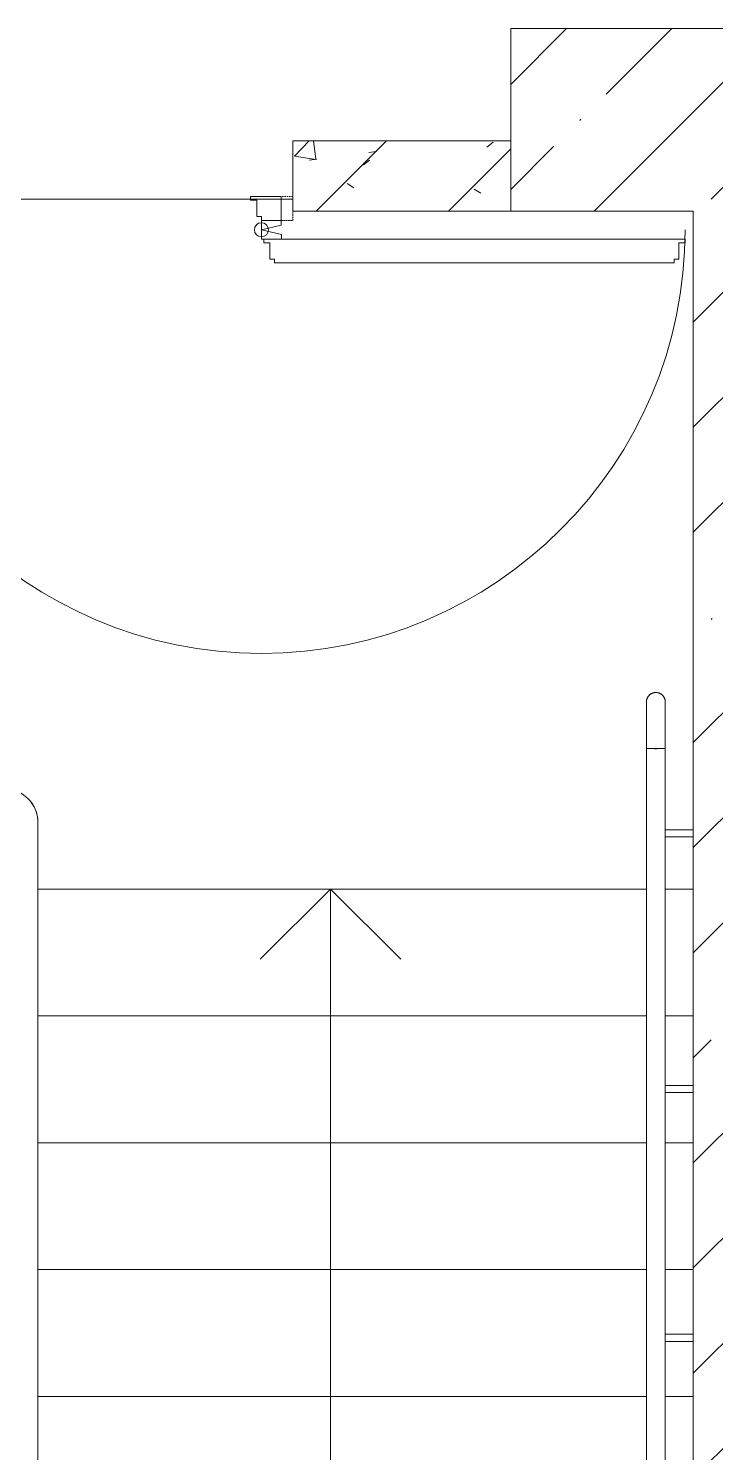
# Model space of a CAD drawing. Header units: millimetres. Extents: x -515342 to 330399, y -224905 to 507333.
# Drawn here: x -286847 to -285379, y 379387 to 382429 of the extents above; entities that cross this region are included whole.
import ezdxf

# ---------------------------------------------------------------- set-up
doc = ezdxf.new("R2010")
doc.units = ezdxf.units.MM
doc.linetypes.add('ASVP_Невидимые', pattern=[5, 3, -2])
for name, color, linetype, lineweight in [('Двери', 7, 'Continuous', 0), ('Лестницы', 7, 'Continuous', 0), ('Ограждение', 7, 'Continuous', 0), ('Перекрытие', 7, 'Continuous', 0), ('Стены внутренние', 7, 'Continuous', 0), ('Стены несущие', 7, 'Continuous', 0), ('Стены перегородки', 7, 'Continuous', 0), ('Стрелки вверх', 7, 'Continuous', 0)]:
    doc.layers.add(name, color=color, linetype=linetype, lineweight=lineweight)
pattern_1 = [(45, (-374461.9, 375834.5), (-224.5064, 224.5064), []), (45, (-374237.38, 375834.5), (-224.5064, 224.5064), [396.875, -79.375, 3.353, -76.022])]

# ---------------------------------------------------------------- blocks, each defined once
blk = doc.blocks.new('Тип перил - Перила_Внутренний_-10018342-О_АР_П_4__10_050_План 4 этажа')
at = {"layer": 'Ограждение'}
for p, q in [((88935, 5056.5), (88935, 4768.7)), ((88952.7, 5056.5), (88957.3, 5056.5)), ((88975, 4768.7), (88975, 5056.5)), ((88935, 4754.8), (88935, 2875.5)), ((88975, 2875.5), (88975, 4754.8))]:
    blk.add_line(p, q, dxfattribs=at)
at = {"layer": 'Ограждение', "flags": 128}
for points in [[(88935, 4768.7), (88935, 4767.5), (88935, 4766.3), (88935, 4765.1), (88935, 4763.9), (88935, 4762.8), (88935, 4761.6), (88935, 4760.4), (88935, 4759.3), (88935, 4758.2), (88935, 4757), (88935, 4755.9), (88935, 4754.9), (88935, 4754.8)], [(88975, 4754.8), (88975, 4755.9), (88975, 4757), (88975, 4758.1), (88975, 4759.3), (88975, 4760.4), (88975, 4761.6), (88975, 4762.7), (88975, 4763.9), (88975, 4765.1), (88975, 4766.3), (88975, 4767.5), (88975, 4768.7), (88975, 4768.7)]]:
    blk.add_lwpolyline(points, dxfattribs=at)
blk = doc.blocks.new('Тип перил - АР_Ограждение_Ограничение_Дуга D40_расстояние между поручнями 200-140673-О_АР_П_4__10_050_План 4 этажа')
at = {"layer": 'Ограждение'}
for p, q in [((0, 0), (0, 2.3)), ((0, -2.3), (0, 0))]:
    blk.add_line(p, q, dxfattribs=at)
at = {"layer": 'Ограждение', "flags": 128}
for points in [[(0, 20), (4, 20), (8, 20), (12, 20), (15.9, 20), (19.9, 20), (23.8, 20), (27.6, 20), (31.5, 20), (35.2, 20), (38.9, 20), (42.6, 20), (46.2, 20), (49.7, 20), (53.1, 20), (56.5, 20), (59.7, 20), (62.9, 20), (65.9, 20), (68.9, 20), (71.7, 20), (74.5, 20), (77.1, 20), (79.6, 20), (81.9, 20), (84.1, 20), (86.2, 20), (88.2, 20), (90, 20), (91.7, 20), (93.2, 20), (94.6, 20), (95.8, 20), (96.9, 20), (97.8, 20), (98.5, 20), (99.1, 20), (99.6, 20), (99.9, 20), (100, 20), (100, 20)], [(100, 20), (99.9, 20), (99.7, 20), (99.3, 20), (98.7, 20), (98, 20), (97.1, 20), (96.1, 20), (94.9, 20), (93.6, 20), (92.1, 20), (90.5, 20), (88.7, 20), (86.8, 20), (84.7, 20), (82.5, 20), (80.2, 20), (77.8, 20), (75.2, 20), (72.5, 20), (69.7, 20), (66.7, 20), (63.7, 20), (60.6, 20), (57.4, 20), (54, 20), (50.6, 20), (47.1, 20), (43.6, 20), (39.9, 20), (36.2, 20), (32.5, 20), (28.7, 20), (24.8, 20), (20.9, 20), (17, 20), (13, 20), (9.1, 20), (5.1, 20), (1.1, 20), (0, 20)], [(100, 20), (100.8, 20), (101.6, 19.9), (102.4, 19.9), (103.2, 19.7), (104, 19.6), (104.8, 19.4), (105.5, 19.2), (106.3, 19), (107, 18.7), (107.8, 18.4), (108.5, 18.1), (109.2, 17.7), (109.9, 17.4), (110.6, 16.9), (111.3, 16.5), (111.9, 16), (112.6, 15.6), (113.2, 15), (113.8, 14.5), (114.3, 13.9), (114.9, 13.3), (115.4, 12.7), (115.9, 12.1), (116.4, 11.5), (116.8, 10.8), (117.2, 10.1), (117.6, 9.4), (118, 8.7), (118.3, 8), (118.6, 7.2), (118.9, 6.5), (119.2, 5.7), (119.4, 5), (119.6, 4.2), (119.7, 3.4), (119.8, 2.6), (119.9, 1.8), (120, 1), (120, 0.2), (120, 0)], [(0, -20), (4, -20), (8, -20), (12, -20), (15.9, -20), (19.9, -20), (23.8, -20), (27.6, -20), (31.5, -20), (35.2, -20), (38.9, -20), (42.6, -20), (46.2, -20), (49.7, -20), (53.1, -20), (56.5, -20), (59.7, -20), (62.9, -20), (65.9, -20), (68.9, -20), (71.7, -20), (74.5, -20), (77.1, -20), (79.6, -20), (81.9, -20), (84.1, -20), (86.2, -20), (88.2, -20), (90, -20), (91.7, -20), (93.2, -20), (94.6, -20), (95.8, -20), (96.9, -20), (97.8, -20), (98.5, -20), (99.1, -20), (99.6, -20), (99.9, -20), (100, -20), (100, -20)], [(100, -20), (99.9, -20), (99.7, -20), (99.3, -20), (98.7, -20), (98, -20), (97.1, -20), (96.1, -20), (94.9, -20), (93.6, -20), (92.1, -20), (90.5, -20), (88.7, -20), (86.8, -20), (84.7, -20), (82.5, -20), (80.2, -20), (77.8, -20), (75.2, -20), (72.5, -20), (69.7, -20), (66.7, -20), (63.7, -20), (60.6, -20), (57.4, -20), (54, -20), (50.6, -20), (47.1, -20), (43.6, -20), (39.9, -20), (36.2, -20), (32.5, -20), (28.7, -20), (24.8, -20), (20.9, -20), (17, -20), (13, -20), (9.1, -20), (5.1, -20), (1.1, -20), (0, -20)], [(120, 0), (120, -0.8), (119.9, -1.6), (119.9, -2.4), (119.7, -3.2), (119.6, -4), (119.4, -4.8), (119.2, -5.5), (119, -6.3), (118.7, -7), (118.4, -7.8), (118.1, -8.5), (117.7, -9.2), (117.4, -9.9), (116.9, -10.6), (116.5, -11.3), (116, -11.9), (115.6, -12.6), (115, -13.2), (114.5, -13.8), (113.9, -14.3), (113.3, -14.9), (112.7, -15.4), (112.1, -15.9), (111.5, -16.4), (110.8, -16.8), (110.1, -17.2), (109.4, -17.6), (108.7, -18), (108, -18.3), (107.2, -18.6), (106.5, -18.9), (105.7, -19.2), (105, -19.4), (104.2, -19.6), (103.4, -19.7), (102.6, -19.8), (101.8, -19.9), (101, -20), (100.2, -20), (100, -20)]]:
    blk.add_lwpolyline(points, dxfattribs=at)
blk = doc.blocks.new('Тип перил - Перила_Внутренний_-V74-О_АР_П_4__10_050_План 4 этажа')
at = {"layer": 'Ограждение'}
for p, q in [((88935, 5056.5), (88975, 5056.5)), ((88935, 4768.7), (88935, 5056.5)), ((88975, 4768.7), (88975, 5056.5)), ((88935, 4745.6), (88935, 4768.7)), ((88975, 4745.6), (88975, 4768.7)), ((88935, 1786.3), (88935, 4745.6)), ((88975, 1786.3), (88975, 4745.6))]:
    blk.add_line(p, q, dxfattribs=at)
blk = doc.blocks.new('Элемент ограждения_Опора Г-образная - АР_Ограждение_Опора_D15 высота60 консоль80-V75-О_АР_П_4__10_050_План 4 этажа')
at = {"layer": 'Ограждение'}
for p, q in [((-7.5, 80), (-7.5, 20)), ((7.5, 20), (7.5, 80))]:
    blk.add_line(p, q, dxfattribs=at)
blk = doc.blocks.new('Тип перил - Перила_Внутренний_-10018663-О_АР_П_4__10_050_План 4 этажа')
at = {"layer": 'Ограждение'}
for p, q in [((87635, 4768.7), (87635, 4899.7)), ((87635, 1795.6), (87635, 4754.8))]:
    blk.add_line(p, q, dxfattribs=at)
at = {"layer": 'Ограждение', "flags": 128}
for points in [[(87635, 4899.7), (87634.9, 4902.5), (87634.8, 4905.3), (87634.5, 4908.1), (87634.1, 4910.8), (87633.6, 4913.6), (87633, 4916.3), (87632.3, 4919), (87631.4, 4921.7), (87630.5, 4924.3), (87629.5, 4926.9), (87628.3, 4929.5), (87627.1, 4932), (87625.7, 4934.5), (87624.3, 4936.9), (87622.8, 4939.2), (87621.1, 4941.5), (87619.4, 4943.7), (87617.6, 4945.8), (87615.7, 4947.9), (87613.8, 4949.9)], [(87635, 4754.8), (87635, 4755.9), (87635, 4757), (87635, 4758.1), (87635, 4759.3), (87635, 4760.4), (87635, 4761.6), (87635, 4762.7), (87635, 4763.9), (87635, 4765.1), (87635, 4766.3), (87635, 4767.5), (87635, 4768.7), (87635, 4768.7)]]:
    blk.add_lwpolyline(points, dxfattribs=at)
blk = doc.blocks.new('Тип перил - Перила_Внутренний_-V81-О_АР_П_4__10_050_План 4 этажа')
at = {"layer": 'Ограждение'}
for p, q in [((87635, 4768.7), (87635, 4899.7)), ((87635, 4745.6), (87635, 4768.7)), ((87635, 1786.3), (87635, 4745.6))]:
    blk.add_line(p, q, dxfattribs=at)
blk.add_arc((87565, 4899.7), 70, 0, 90, dxfattribs=at)
blk = doc.blocks.new('Дверь_Алюминиевая_Противопожарная__ТПТ75__2 полотна - АР_Дверь_ТПТ75_1450х2075_h__Средник_EI30_Пр-10663332-О_АР_П_4__10_050_План 4 этажа')
at = {"layer": 'Двери', "lineweight": 18}
for p, q in [((-1564.5, 178), (-1564.5, 186)), ((-710.5, 186), (-1564.5, 186)), ((-710.5, 178), (-710.5, 186)), ((710.5, 178), (710.5, 186)), ((710.5, 186), (1160.5, 186)), ((1160.5, 178), (1160.5, 186)), ((-1574.5, 178), (-1564.5, 178)), ((-1574.5, 178), (-1574.5, 143)), ((-710.5, 178), (-700.5, 178)), ((-700.5, 143), (-700.5, 178)), ((710.5, 178), (700.5, 178)), ((700.5, 143), (700.5, 178)), ((1147.5, 178), (1160.5, 178)), ((1147.5, 178), (1147.5, 143)), ((-1587.5, 135), (-1587.5, 143)), ((-1587.5, 143), (-1574.5, 143)), ((-687.5, 135), (-1587.5, 135)), ((-725.5, 135), (-725.5, 125)), ((-725.5, 125), (-682.5, 115)), ((-700.5, 143), (-687.5, 143)), ((-687.5, 143), (-687.5, 135)), ((-682.5, 135), (-687.5, 135)), ((-682.5, 115), (-682.5, 135)), ((682.5, 115), (682.5, 135)), ((682.5, 135), (687.5, 135)), ((725.5, 125), (682.5, 115)), ((700.5, 143), (687.5, 143)), ((687.5, 143), (687.5, 135)), ((687.5, 135), (1137.5, 135)), ((725.5, 135), (725.5, 125)), ((1137.5, 135), (1137.5, 143)), ((1137.5, 143), (1147.5, 143)), ((-682.5, 115), (-725, 105)), ((-725, 105), (-725, 95)), ((-725, 95), (-682.5, 95)), ((-725, 95), (-725, 44)), ((-682.5, 95), (-682.5, 115)), ((-682.5, 95), (-682.5, 87)), ((682.5, 115), (725, 105)), ((682.5, 95), (682.5, 115)), ((725, 95), (682.5, 95)), ((682.5, 95), (682.5, 87)), ((725, 105), (725, 95)), ((725, 95), (725, 44)), ((-672.5, 87), (-682.5, 87)), ((-672.5, 52), (-672.5, 87)), ((672.5, 87), (682.5, 87)), ((672.5, 52), (672.5, 87)), ((-725, 44), (-659.5, 44)), ((-672.5, 52), (-659.5, 52)), ((-659.5, 44), (-659.5, 52)), ((672.5, 52), (659.5, 52)), ((659.5, 44), (659.5, 52)), ((725, 44), (659.5, 44))]:
    blk.add_line(p, q, dxfattribs=at)
at = {"layer": 'Двери', "linetype": 'ASVP_Невидимые', "lineweight": 18}
for p, q in [((-750, 95), (-750, 75)), ((-725, 95), (-750, 95)), ((725, 95), (750, 95)), ((750, 95), (750, 75)), ((-750, 44), (-725, 44)), ((750, 44), (725, 44))]:
    blk.add_line(p, q, dxfattribs=at)
at = {"layer": 'Двери', "lineweight": 18}
for centre in [(-682.5, 115), (682.5, 115.2)]:
    blk.add_circle(centre, 15, dxfattribs=at)
for centre, radius, start in [((-682.5, 115), 905, 0), ((682.5, 115), 483.2, 360)]:
    blk.add_arc(centre, radius, start, 180, dxfattribs=at)

msp = doc.modelspace()

# ---------------------------------------------------------------- hatches: boundary and pattern name
at = {"layer": 'Стены внутренние'}
h = msp.add_hatch(dxfattribs=at)
h.set_pattern_fill('FP_1', color=256, style=0, pattern_type=2)
h.set_pattern_definition(pattern_1)
h.paths.add_polyline_path([(-285036.8897, 382039.4886), (-285036.8897, 382429.4886), (-285816.8897, 382429.4886), (-285816.8897, 382039.4886), (-285130.2747, 382039.4886)])
h = msp.add_hatch(dxfattribs=at)
h.set_pattern_fill('FP_3', color=256, style=0, pattern_type=2)
h.set_pattern_definition([(45, (-374461.89, 375834.49), (-141.42136, 141.42136), [])])
h.paths.add_polyline_path([(-285816.8897, 382039.4886), (-285816.8897, 382189.4886), (-286281.8897, 382189.4886), (-286281.8897, 382039.4886)])
h.paths.add_polyline_path([(-287781.8897, 382039.4886), (-287781.8897, 382189.4886), (-288246.8897, 382189.4886), (-288246.8897, 382039.4886)])
h = msp.add_hatch(dxfattribs=at)
h.set_pattern_fill('FP_4', color=256, style=0, pattern_type=2)
h.set_pattern_definition([(50, (-374461.9, 375834.5), (364.3679, -31.8783), [38.1, -419.1]), (355, (-374461.9, 375834.5), (-70.4859, 382.1133), [30.48, -335.28]), (100.451, (-374431.53, 375831.83), (293.885, 350.2334), [32.38, -356.18]), (46.184, (-374461.9, 375936.1), (542.1585, -84.0858), [57.15, -628.65]), (96.636, (-374416.7, 375929.1), (474.805, 494.8554), [48.57, -534.27]), (351.184, (-374461.9, 375936.1), (474.8102, 494.85), [45.72, -502.92]), (21, (-374411.1, 375910.7), (303.2285, -204.5305), [38.1, -419.1]), (326, (-374411.1, 375910.7), (123.6039, 368.376), [30.48, -335.28]), (71.451, (-374385.82, 375893.64), (426.8341, 163.8427), [32.38, -356.18]), (37.5, (-374461.89, 375834.49), (6.17665, 169.11015), [16.764, -314.452, 16.764, -323.596, -336.55]), (37.5, (-374461.89, 375834.49), (6.17665, 169.11015), [-671.576, 16.764, -319.786]), (7.5, (-374461.89, 375834.49), (133.63888, 200.3615), [16.764, -177.292, 16.764, -306.832, -128.27]), (7.5, (-374461.89, 375834.49), (133.63888, 200.3615), [-517.652, 16.764, -111.506]), (327.5, (-374575.17, 375834.49), (271.18182, -11.45836), [16.764, -110.236, 16.764, -379.476, -525.78]), (327.5, (-374575.17, 375834.49), (271.18182, -11.45836), [-523.24, 16.764, -509.016]), (317.5, (-374625.97, 375834.5), (296.2585, 50.85285), [16.764, -148.336, 16.764, -246.38, -373.38]), (317.5, (-374625.97, 375834.5), (296.2585, 50.85285), [-428.244, 16.764, -356.616])])
h.paths.add_polyline_path([(-285816.8897, 382039.4886), (-285816.8897, 382189.4886), (-286281.8897, 382189.4886), (-286281.8897, 382039.4886)])
h.paths.add_polyline_path([(-287781.8897, 382039.4886), (-287781.8897, 382189.4886), (-288246.8897, 382189.4886), (-288246.8897, 382039.4886)])
h = msp.add_hatch(dxfattribs=at)
h.set_pattern_fill('FP_1', color=256, style=0, pattern_type=2)
h.set_pattern_definition(pattern_1)
h.paths.add_polyline_path([(-285036.8897, 376034.4886), (-285036.8897, 382039.4886), (-285426.8897, 382039.4886), (-285426.8897, 376034.4886)])
h.paths.add_polyline_path([(-285249.2545, 376721.0078), (-285281.8897, 376732.886), (-285308.4942, 376755.2098), (-285325.859, 376785.2865), (-285331.8897, 376819.4886), (-285325.859, 376853.6906), (-285308.4942, 376883.7673), (-285281.8897, 376906.0911), (-285249.2545, 376917.9693), (-285214.5249, 376917.9693), (-285181.8897, 376906.0911), (-285155.2853, 376883.7673), (-285137.9205, 376853.6906), (-285131.8897, 376819.4886), (-285137.9205, 376785.2865), (-285155.2853, 376755.2098), (-285181.8897, 376732.886), (-285214.5249, 376721.0078)])
h.paths.add_polyline_path([(-285249.2545, 377091.0078), (-285281.8897, 377102.886), (-285308.4942, 377125.2098), (-285325.859, 377155.2865), (-285331.8897, 377189.4886), (-285325.859, 377223.6906), (-285308.4942, 377253.7673), (-285281.8897, 377276.0911), (-285249.2545, 377287.9693), (-285214.5249, 377287.9693), (-285181.8897, 377276.0911), (-285155.2853, 377253.7673), (-285137.9205, 377223.6906), (-285131.8897, 377189.4886), (-285137.9205, 377155.2865), (-285155.2853, 377125.2098), (-285181.8897, 377102.886), (-285214.5249, 377091.0078)])
h.paths.add_polyline_path([(-285214.5249, 377476.0078), (-285249.2545, 377476.0078), (-285281.8897, 377487.886), (-285308.4942, 377510.2098), (-285325.859, 377540.2865), (-285331.8897, 377574.4886), (-285325.859, 377608.6906), (-285308.4942, 377638.7673), (-285281.8897, 377661.0911), (-285249.2545, 377672.9693), (-285214.5249, 377672.9693), (-285181.8897, 377661.0911), (-285155.2853, 377638.7673), (-285137.9205, 377608.6906), (-285131.8897, 377574.4886), (-285137.9205, 377540.2865), (-285155.2853, 377510.2098), (-285181.8897, 377487.886)])
h.paths.add_polyline_path([(-285249.2545, 377901.0078), (-285281.8897, 377912.886), (-285308.4942, 377935.2098), (-285325.859, 377965.2865), (-285331.8897, 377999.4886), (-285325.859, 378033.6906), (-285308.4942, 378063.7673), (-285281.8897, 378086.0911), (-285249.2545, 378097.9693), (-285214.5249, 378097.9693), (-285181.8897, 378086.0911), (-285155.2853, 378063.7673), (-285137.9205, 378033.6906), (-285131.8897, 377999.4886), (-285137.9205, 377965.2865), (-285155.2853, 377935.2098), (-285181.8897, 377912.886), (-285214.5249, 377901.0078)])
h.paths.add_polyline_path([(-285214.5249, 378286.0078), (-285249.2545, 378286.0078), (-285281.8897, 378297.886), (-285308.4942, 378320.2098), (-285325.859, 378350.2865), (-285331.8897, 378384.4886), (-285325.859, 378418.6906), (-285308.4942, 378448.7673), (-285281.8897, 378471.0911), (-285249.2545, 378482.9693), (-285214.5249, 378482.9693), (-285181.8897, 378471.0911), (-285155.2853, 378448.7673), (-285137.9205, 378418.6906), (-285131.8897, 378384.4886), (-285137.9205, 378350.2865), (-285155.2853, 378320.2098), (-285181.8897, 378297.886)])
h.paths.add_polyline_path([(-285249.2545, 379100.8217), (-285281.8897, 379112.7), (-285308.4942, 379135.0237), (-285325.859, 379165.1005), (-285331.8897, 379199.3025), (-285325.859, 379233.5045), (-285308.4942, 379263.5813), (-285281.8897, 379285.905), (-285249.2545, 379297.7833), (-285214.5249, 379297.7833), (-285181.8897, 379285.905), (-285155.2853, 379263.5813), (-285137.9205, 379233.5045), (-285131.8897, 379199.3025), (-285137.9205, 379165.1005), (-285155.2853, 379135.0237), (-285181.8897, 379112.7), (-285214.5249, 379100.8217)])
h.paths.add_polyline_path([(-285249.2545, 379478.1194), (-285281.8897, 379489.9976), (-285308.4942, 379512.3214), (-285325.859, 379542.3982), (-285331.8897, 379576.6002), (-285325.859, 379610.8022), (-285308.4942, 379640.8789), (-285281.8897, 379663.2027), (-285249.2545, 379675.081), (-285214.5249, 379675.081), (-285181.8897, 379663.2027), (-285155.2853, 379640.8789), (-285137.9205, 379610.8022), (-285131.8897, 379576.6002), (-285137.9205, 379542.3982), (-285155.2853, 379512.3214), (-285181.8897, 379489.9976), (-285214.5249, 379478.1194)])
h.paths.add_polyline_path([(-285249.2545, 379861.0078), (-285281.8897, 379872.886), (-285308.4942, 379895.2098), (-285325.859, 379925.2865), (-285331.8897, 379959.4886), (-285325.859, 379993.6906), (-285308.4942, 380023.7673), (-285281.8897, 380046.0911), (-285249.2545, 380057.9693), (-285214.5249, 380057.9693), (-285181.8897, 380046.0911), (-285155.2853, 380023.7673), (-285137.9205, 379993.6906), (-285131.8897, 379959.4886), (-285137.9205, 379925.2865), (-285155.2853, 379895.2098), (-285181.8897, 379872.886), (-285214.5249, 379861.0078)])
h.paths.add_polyline_path([(-285214.5249, 380286.0078), (-285249.2545, 380286.0078), (-285281.8897, 380297.886), (-285308.4942, 380320.2098), (-285325.859, 380350.2865), (-285331.8897, 380384.4886), (-285325.859, 380418.6906), (-285308.4942, 380448.7673), (-285281.8897, 380471.0911), (-285249.2545, 380482.9693), (-285214.5249, 380482.9693), (-285181.8897, 380471.0911), (-285155.2853, 380448.7673), (-285137.9205, 380418.6906), (-285131.8897, 380384.4886), (-285137.9205, 380350.2865), (-285155.2853, 380320.2098), (-285181.8897, 380297.886)])
h.paths.add_polyline_path([(-285214.5249, 380641.0078), (-285249.2545, 380641.0078), (-285281.8897, 380652.886), (-285308.4942, 380675.2098), (-285325.859, 380705.2865), (-285331.8897, 380739.4886), (-285325.859, 380773.6906), (-285308.4942, 380803.7673), (-285281.8897, 380826.0911), (-285249.2545, 380837.9693), (-285214.5249, 380837.9693), (-285181.8897, 380826.0911), (-285155.2853, 380803.7673), (-285137.9205, 380773.6906), (-285131.8897, 380739.4886), (-285137.9205, 380705.2865), (-285155.2853, 380675.2098), (-285181.8897, 380652.886)])
h.paths.add_polyline_path([(-285249.2545, 381096.0078), (-285281.8897, 381107.886), (-285308.4942, 381130.2098), (-285325.859, 381160.2865), (-285331.8897, 381194.4886), (-285325.859, 381228.6906), (-285308.4942, 381258.7673), (-285281.8897, 381281.0911), (-285249.2545, 381292.9693), (-285214.5249, 381292.9693), (-285181.8897, 381281.0911), (-285155.2853, 381258.7673), (-285137.9205, 381228.6906), (-285131.8897, 381194.4886), (-285137.9205, 381160.2865), (-285155.2853, 381130.2098), (-285181.8897, 381107.886), (-285214.5249, 381096.0078)])
h.paths.add_polyline_path([(-285214.5249, 381481.0078), (-285249.2545, 381481.0078), (-285281.8897, 381492.886), (-285308.4942, 381515.2098), (-285325.859, 381545.2865), (-285331.8897, 381579.4886), (-285325.859, 381613.6906), (-285308.4942, 381643.7673), (-285281.8897, 381666.0911), (-285249.2545, 381677.9693), (-285214.5249, 381677.9693), (-285181.8897, 381666.0911), (-285154.8295, 381642.978), (-285137.9205, 381613.6906), (-285131.8897, 381579.4886), (-285137.9205, 381545.2865), (-285155.2853, 381515.2098), (-285181.8897, 381492.886)])
h.paths.add_polyline_path([(-285214.5249, 381796.9885), (-285249.2545, 381796.9885), (-285281.8897, 381808.8668), (-285308.4942, 381831.1905), (-285325.859, 381861.2673), (-285331.8897, 381895.4693), (-285325.859, 381929.6713), (-285308.4942, 381959.7481), (-285281.8897, 381982.0718), (-285249.2545, 381993.9501), (-285214.5249, 381993.9501), (-285181.8897, 381982.0718), (-285155.2853, 381959.7481), (-285137.9205, 381929.6713), (-285131.8897, 381895.4693), (-285137.9205, 381861.2673), (-285155.2853, 381831.1905), (-285181.8897, 381808.8668)])

# ---------------------------------------------------------------- linework, layer by layer
at = {"layer": 'Лестницы'}
for p, q in [((-286827.2717, 380590.9423), (-285526.5077, 380590.9423)), ((-286827.2717, 380590.9423), (-285526.5077, 380590.9423)), ((-285487.2717, 380590.9423), (-285426.8897, 380590.9423)), ((-285487.2717, 380590.9423), (-285426.8897, 380590.9423)), ((-286826.8897, 380319.9423), (-285526.8897, 380319.9423)), ((-286826.8897, 380319.9423), (-285526.8897, 380319.9423)), ((-285486.8897, 380319.9423), (-285426.8897, 380319.9423)), ((-285486.8897, 380319.9423), (-285426.8897, 380319.9423)), ((-286826.8897, 380048.9423), (-285526.8897, 380048.9423)), ((-286826.8897, 380048.9423), (-285526.8897, 380048.9423)), ((-285486.8897, 380048.9423), (-285426.8897, 380048.9423)), ((-285486.8897, 380048.9423), (-285426.8897, 380048.9423)), ((-286826.8897, 379777.9423), (-285526.8897, 379777.9423)), ((-286826.8897, 379777.9423), (-285526.8897, 379777.9423)), ((-285486.8897, 379777.9423), (-285426.8897, 379777.9423)), ((-285486.8897, 379777.9423), (-285426.8897, 379777.9423)), ((-286826.8897, 379506.9423), (-285526.8897, 379506.9423)), ((-286826.8897, 379506.9423), (-285526.8897, 379506.9423)), ((-285486.8897, 379506.9423), (-285426.8897, 379506.9423)), ((-285486.8897, 379506.9423), (-285426.8897, 379506.9423))]:
    msp.add_line(p, q, dxfattribs=at)
at = {"layer": 'Перекрытие'}
msp.add_line((-287781.8897, 382064.9886), (-286281.8897, 382064.9886), dxfattribs=at)
at = {"layer": 'Стены несущие'}
for p, q in [((-285036.8897, 382429.4886), (-285816.8897, 382429.4886)), ((-285816.8897, 382429.4886), (-285816.8897, 382189.4886)), ((-285816.8897, 382039.4886), (-285426.8897, 382039.4886)), ((-285426.8897, 382039.4886), (-285426.8897, 376034.4886))]:
    msp.add_line(p, q, dxfattribs=at)
at = {"layer": 'Стены перегородки'}
for p, q in [((-285816.8897, 382189.4886), (-286281.8897, 382189.4886)), ((-286281.8897, 382189.4886), (-286281.8897, 382039.4886)), ((-285816.8897, 382039.4886), (-285816.8897, 382189.4886)), ((-286281.8897, 382039.4886), (-285816.8897, 382039.4886))]:
    msp.add_line(p, q, dxfattribs=at)
at = {"layer": 'Стрелки вверх'}
for p, q in [((-286201.8897, 380590.9423), (-286351.8897, 380440.9423)), ((-286201.8897, 380319.9423), (-286201.8897, 380590.9423)), ((-286201.8897, 380590.9423), (-286051.8897, 380440.9423)), ((-286201.8897, 380048.9423), (-286201.8897, 380319.9423)), ((-286201.8897, 379777.9423), (-286201.8897, 380048.9423)), ((-286201.8897, 379506.9423), (-286201.8897, 379777.9423)), ((-286201.8897, 379235.9423), (-286201.8897, 379506.9423))]:
    msp.add_line(p, q, dxfattribs=at)

# ---------------------------------------------------------------- block references
at = {"layer": 'Двери', "rotation": 180}
msp.add_blockref('Дверь_Алюминиевая_Противопожарная__ТПТ75__2 полотна - АР_Дверь_ТПТ75_1450х2075_h__Средник_EI30_Пр-10663332-О_АР_П_4__10_050_План 4 этажа', (-287031.8897, 382114.4886), dxfattribs=at)
at = {"layer": 'Ограждение'}
for name, p, rotation in [('Тип перил - АР_Ограждение_Ограничение_Дуга D40_расстояние между поручнями 200-140673-О_АР_П_4__10_050_План 4 этажа', (-285506.8897, 380890.9423), 90), ('Элемент ограждения_Опора Г-образная - АР_Ограждение_Опора_D15 высота60 консоль80-V75-О_АР_П_4__10_050_План 4 этажа', (-285506.8897, 380709.9708), 270), ('Элемент ограждения_Опора Г-образная - АР_Ограждение_Опора_D15 высота60 консоль80-V75-О_АР_П_4__10_050_План 4 этажа', (-285506.8897, 380164.1691), 270), ('Элемент ограждения_Опора Г-образная - АР_Ограждение_Опора_D15 высота60 консоль80-V75-О_АР_П_4__10_050_План 4 этажа', (-285506.8897, 379632.3057), 270)]:
    msp.add_blockref(name, p, dxfattribs=dict(at, rotation=rotation))
for name in ['Тип перил - Перила_Внутренний_-10018342-О_АР_П_4__10_050_План 4 этажа', 'Тип перил - Перила_Внутренний_-V74-О_АР_П_4__10_050_План 4 этажа', 'Тип перил - Перила_Внутренний_-10018663-О_АР_П_4__10_050_План 4 этажа', 'Тип перил - Перила_Внутренний_-V81-О_АР_П_4__10_050_План 4 этажа']:
    msp.add_blockref(name, (-374461.8897, 375834.4886), dxfattribs=at)

doc.saveas('drawing.dxf')
